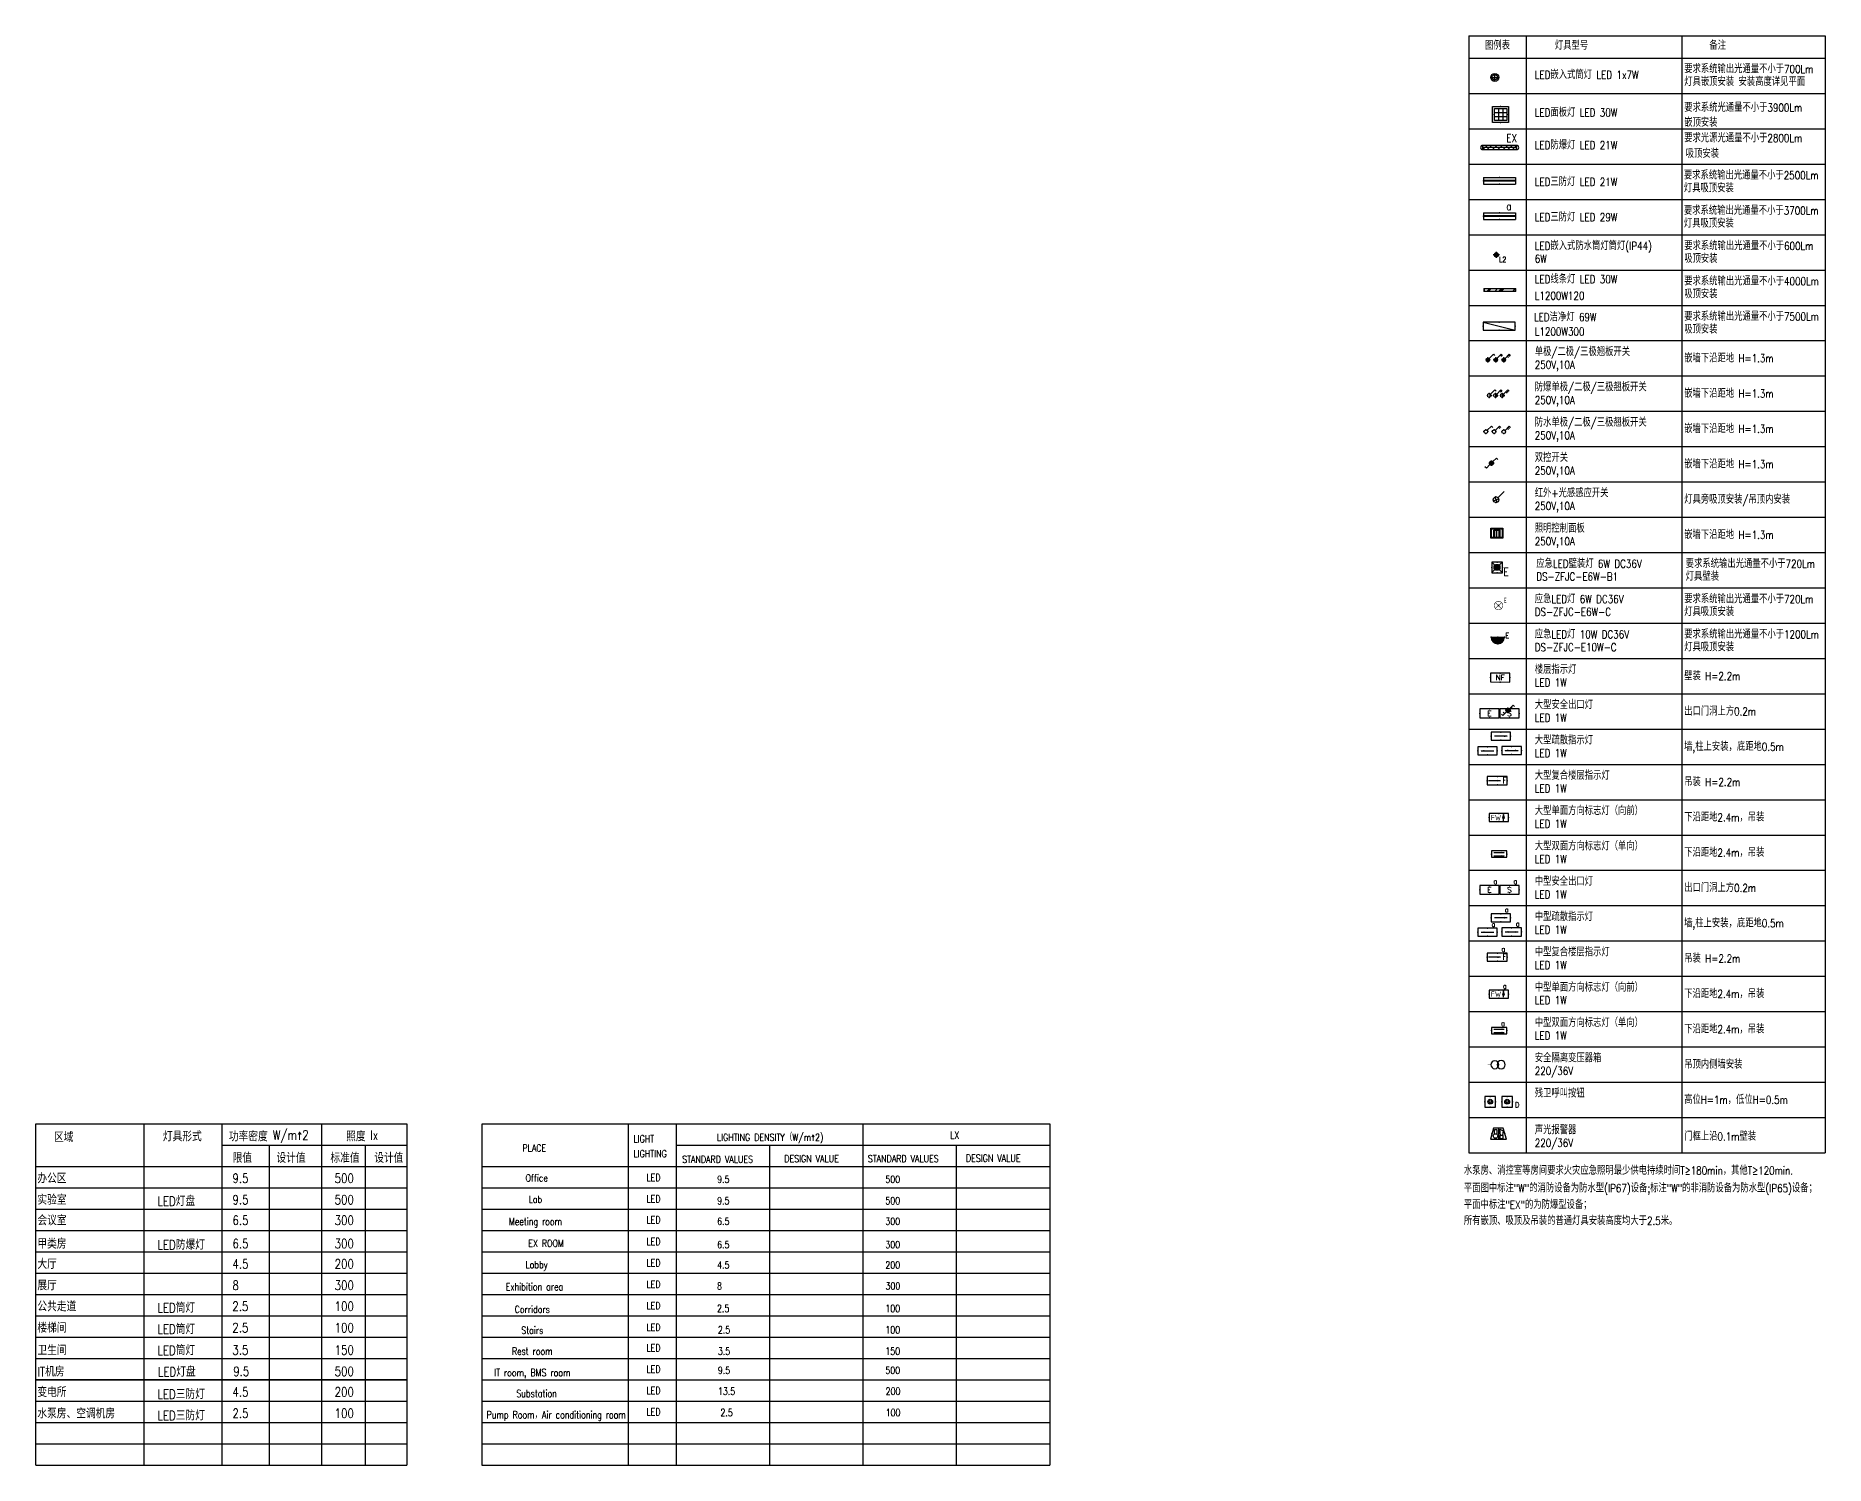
# Model space of a CAD drawing. Extents: x -621157 to 1764546, y -106808 to 741893.
# Drawn here: x -621157 to -554070, y 123999 to 177587 of the extents above; entities that cross this region are included whole.
import ezdxf
from ezdxf.enums import TextEntityAlignment as Align

# ---------------------------------------------------------------- set-up
doc = ezdxf.new("R2010")
doc.units = 0
doc.header["$LTSCALE"] = 1000
doc.header["$MEASUREMENT"] = 0
doc.linetypes.add('ACAD_ISO03W100', pattern=[30, 12, -18])
doc.linetypes.add('CONTINOUS', pattern=[0])
for name, color, linetype in [('$TD_AUDIT_GENERATED_(12AB0F)', 3, 'Continuous'), ('-TEXT', 50, 'Continuous'), ('E-EQUIP-LGT', 3, 'Continuous'), ('E-SIG_TEXT', 2, 'Continuous'), ('EL_LUMI', 3, 'Continuous'), ('ELEMENT', 3, 'Continuous'), ('EQUIP-消防', 3, 'Continuous'), ('EQUIP-照明', 3, 'Continuous'), ('I-LIGHT', 3, 'Continuous'), ('I-Light-Name', 254, 'Continuous'), ('SIG_TEXT', 2, 'Continuous'), ('TEL_TEXT', 7, 'Continuous'), ('WIRE-照明', 4, 'Continuous'), ('云线4.22', 1, 'Continuous'), ('设备-照明', 3, 'Continuous')]:
    doc.layers.add(name, color=color, linetype=linetype)
doc.layers.add('弱电设备层', color=1, linetype='Continuous', lineweight=9)
doc.layers.add('灯具图例与顶面填充$0$I-C-light', color=3, linetype='Continuous', lineweight=13)
doc.styles.add('_ROMANS', font='ROMANS.shx', dxfattribs={"width": 0.8, "bigfont": 'hzdxc.shx'})
doc.styles.add('_TEL_ATTDEF', font='GBENOR', dxfattribs={"width": 0.8, "height": 3, "bigfont": 'GBCBIG'})
doc.styles.add('_TEL_DIM', font='SIMPLEX', dxfattribs={"width": 0.8, "height": 3.5, "bigfont": 'HZTXT'})
doc.styles.add('DIM-FONT', font='romans.shx', dxfattribs={"width": 0.8, "bigfont": 'hzdxc.shx'})
doc.styles.add('DIM_FONT', font='ROMANS', dxfattribs={"width": 0.8, "bigfont": 'HZDXC'})
doc.styles.get("Standard").update_dxf_attribs({"font": 'romans.shx', "bigfont": 'HZDXC.SHX'})
doc.styles.add('STYLE1', font='simhei.ttf')
doc.styles.add('XZC', font='SIMPLEX.SHX', dxfattribs={"width": 0.7, "bigfont": 'hztxt.shx'})
doc.linetypes.add('LED_LINE', pattern='A,12.7,-5.08,["LED",XZC,S=2.54,R=0,X=-2.54,Y=-1.27],-6.35', length=24.13)

# ---------------------------------------------------------------- blocks, each defined once
blk = doc.blocks.new('$equip$00001167')
at = {"color": 0}
for p, q in [((-0.43, 0.43), (0.43, -0.43)), ((-0.43, -0.43), (0.43, 0.43))]:
    blk.add_line(p, q, dxfattribs=at)
blk.add_lwpolyline([(-0.5, 0.5), (-0.5, -0.5), (0.5, -0.5), (0.5, 0.5)], close=True, dxfattribs=at)
blk.add_circle((0, 0), 0.275, dxfattribs=at)
for p in [(-0.5, 0), (0, 0.5), (0.5, 0), (0, -0.5)]:
    blk.add_point(p, dxfattribs=at)
for points in [[(-0.24, 0.14), (0.24, 0.14), (-0.27, 0), (0.27, 0)], [(-0.24, -0.14), (0.24, -0.14), (-0.27, 0), (0.27, 0)], [(-0.14, 0.24), (0.14, 0.24), (-0.24, 0.14), (0.24, 0.14)], [(0, 0.27), (0, 0.27), (-0.14, 0.24), (0.14, 0.24)], [(-0.14, -0.24), (0.14, -0.24), (-0.24, -0.14), (0.24, -0.14)], [(0, -0.27), (0, -0.27), (-0.14, -0.24), (0.14, -0.24)]]:
    blk.add_solid(points, dxfattribs=at)
at = {"color": 0, "flags": 9}
blk.add_attdef('A', (0, 0), '', height=0.00002, dxfattribs=at)
blk = doc.blocks.new('$equip_U$00000008(5LFD8Q2-PC)')
at = {"color": 3, "linetype": 'Continuous', "const_width": 0.0533}
blk.add_lwpolyline([(-0.48, 0, 1), (0.48, 0, 1)], format="xyb", close=True, dxfattribs=at)
for points in [[(-0.35, 0.33), (0.33, -0.33)], [(-0.35, -0.33), (-0.35, -0.33), (0.33, 0.33)]]:
    blk.add_lwpolyline(points, dxfattribs=at)
blk.add_point((-0.01, 0))
at = {"style": 'STYLE1', "width": 0.7}
blk.add_text('E', height=0.601, dxfattribs=at).set_placement((0.76, 0.28), align=Align.CENTER)
at = {"style": '_TEL_DIM', "flags": 1}
blk.add_attdef('A', text='', height=0.00002, dxfattribs=at).set_placement((0, 0), align=Align.MIDDLE_CENTER)
blk = doc.blocks.new('$equip$00001776')
for p, q in [((0.72, 0.66), (-0.72, 0.66)), ((-0.72, 0.66), (-0.72, 0)), ((-0.72, 0), (0.72, 0)), ((0.72, 0), (0.72, 0.66))]:
    blk.add_line(p, q)
for p in [(-0.72, 0.33), (0, 0.66), (0, 0), (0.72, 0.33)]:
    blk.add_point(p)
at = {"color": 7, "style": '_TEL_DIM'}
blk.add_attdef('$TEXT$', text='', height=0.4, dxfattribs=at).set_placement((0, 0.33), align=Align.MIDDLE_CENTER)
at = {"color": 7, "style": '_TEL_DIM', "flags": 1}
blk.add_attdef('A', text='', height=0.00002, dxfattribs=at).set_placement((0, 0), align=Align.MIDDLE_CENTER)
blk = doc.blocks.new('$equip$00001216')
for p, q in [((-0.19, 0.13), (0.19, 0.28)), ((-0.08, 0.4), (0.08, 0.01)), ((0.15, 0.36), (0.62, 0.83))]:
    blk.add_line(p, q)
blk.add_circle((0, 0.21), 0.208)
for p in [(-0.21, 0.21), (0, 0.42), (0, 0), (0.21, 0.21)]:
    blk.add_point(p)
at = {"flags": 9}
blk.add_attdef('A', (0, 0), '', height=0.00002, dxfattribs=at)
blk = doc.blocks.new('$equip_U$00000105(DESKTOP-DVLKBO7)')
blk.add_hatch(color=256).paths.add_polyline_path([(0.28, -0.05), (0.42, -0.05), (0.35, 0.24)])
for p, q in [((0.72, 0.3), (-0.72, 0.3)), ((-0.72, 0.3), (-0.72, -0.3)), ((-0.72, 0.3), (-0.72, -0.3)), ((0.72, 0.3), (-0.72, 0.3)), ((-0.72, 0.3), (-0.72, -0.3)), ((0.35, 0.24), (0.28, -0.05)), ((0.42, -0.05), (0.35, 0.24)), ((0.72, -0.3), (0.72, 0.3)), ((0.72, -0.3), (0.72, 0.3)), ((-0.72, -0.3), (0.72, -0.3)), ((-0.72, -0.3), (0.72, -0.3)), ((0.28, -0.05), (0.42, -0.05))]:
    blk.add_line(p, q)
at = {"color": 7}
blk.add_line((0.35, -0.24), (0.35, 0.19), dxfattribs=at)
at = {"const_width": 0.0308}
blk.add_lwpolyline([(-0.72, 0.3), (-0.72, -0.3), (0.72, -0.3), (0.72, 0.3), (-0.72, 0.3), (-0.72, -0.3)], dxfattribs=at)
for p in [(-0.72, 0), (0, 0.3), (0.72, 0), (0, -0.3)]:
    blk.add_point(p)
at = {"color": 7, "style": '_TEL_DIM'}
blk.add_attdef('$TEXT$', text='', height=0.4, dxfattribs=at).set_placement((-0.22, 0), align=Align.MIDDLE_CENTER)
at = {"color": 7, "style": '_TEL_DIM', "flags": 1}
for tag in ['A', 'REMARK']:
    blk.add_attdef(tag, text='', height=0.00002, dxfattribs=at).set_placement((0, 0), align=Align.MIDDLE_CENTER)
blk = doc.blocks.new('$equip_U$00000289(CRQ78X2)')
for p, q in [((-0.72, 0.6), (-0.72, 0)), ((0.72, 0.6), (-0.72, 0.6)), ((-0.72, 0), (0.72, 0)), ((-0.48, 0.45), (0.48, 0.45)), ((-0.48, 0.14), (0.48, 0.14)), ((0.72, 0), (0.72, 0.6))]:
    blk.add_line(p, q)
for p in [(-0.72, 0.3), (0.72, 0.3)]:
    blk.add_point(p)
for points in [[(0.24, 0.38), (0.53, 0.45), (0.24, 0.52)], [(0.24, 0.07), (0.53, 0.14), (0.24, 0.21)]]:
    blk.add_solid(points)
at = {"color": 7, "style": '_TEL_DIM', "flags": 1}
for tag in ['A', 'REMARK']:
    blk.add_attdef(tag, text='', height=0.00002, dxfattribs=at).set_placement((0, 0), align=Align.MIDDLE_CENTER)
blk = doc.blocks.new('$equip$00001685')
for p, q in [((0.72, 0.6), (-0.72, 0.6)), ((-0.72, 0.6), (-0.72, 0)), ((-0.72, 0), (0.72, 0)), ((0.72, 0), (0.72, 0.6))]:
    blk.add_line(p, q)
at = {"color": 7}
blk.add_line((-0.48, 0.3), (0.48, 0.3), dxfattribs=at)
for p in [(-0.72, 0.3), (0, 0.6), (0, 0), (0.72, 0.3)]:
    blk.add_point(p)
for points in [[(-0.24, 0.23), (-0.53, 0.3), (-0.24, 0.37)], [(0.24, 0.23), (0.53, 0.3), (0.24, 0.37)]]:
    blk.add_solid(points)
at = {"layer": 'TEL_TEXT', "style": '_TEL_DIM', "flags": 1}
blk.add_attdef('A', text='', height=0.00002, dxfattribs=at).set_placement((0, 0), align=Align.MIDDLE_CENTER)
blk = doc.blocks.new('$equip$00001686')
for p, q in [((0.72, 0), (-0.72, 0)), ((-0.72, 0), (-0.72, -0.6)), ((0.72, -0.6), (0.72, 0)), ((-0.72, -0.6), (0.72, -0.6)), ((-0.48, -0.3), (0.48, -0.3))]:
    blk.add_line(p, q)
for p in [(0, 0), (-0.72, -0.3), (0, -0.6), (0.72, -0.3)]:
    blk.add_point(p)
blk.add_solid([(-0.24, -0.37), (-0.53, -0.3), (-0.24, -0.23)])
at = {"flags": 9}
blk.add_attdef('A', (0, 0), '', height=0.00002, dxfattribs=at)
blk = doc.blocks.new('HC002557118160')
at = {"layer": 'EQUIP-照明', "color": 0}
for p, q in [((0.7, 1.8), (3.1, 4.2)), ((3.1, 4.2), (3.8, 3.5))]:
    blk.add_line(p, q, dxfattribs=at)
blk.add_circle((0, 1), 1.04, dxfattribs=at)
for p in [(-1, 1), (0, 2.1), (0, 0), (1, 1)]:
    blk.add_point(p, dxfattribs=at)
for points in [[(-0.9, 1.6), (0.9, 1.6), (-1, 1), (1, 1)], [(-0.9, 0.5), (0.9, 0.5), (-1, 1), (1, 1)], [(-0.5, 1.9), (0.5, 1.9), (-0.9, 1.6), (0.9, 1.6)], [(-0.5, 0.1), (0.5, 0.1), (-0.9, 0.5), (0.9, 0.5)], [(0, 2.1), (0, 2.1), (-0.5, 1.9), (0.5, 1.9)], [(0, 0), (0, 0), (-0.5, 0.1), (0.5, 0.1)]]:
    blk.add_solid(points, dxfattribs=at)
at = {"layer": 'TEL_TEXT', "color": 0, "style": '_TEL_DIM', "flags": 1}
blk.add_attdef('A', text='', height=0.0001, dxfattribs=at).set_placement((0, 0), align=Align.MIDDLE_CENTER)
at = {"layer": '云线4.22', "color": 0, "style": '_TEL_DIM', "width": 0.7}
blk.add_attdef('PSFHATT', (3.9, 0), '', height=0.025, dxfattribs=at)
blk = doc.blocks.new('HC002555118023')
at = {"layer": 'EQUIP-照明', "color": 0}
for p, q in [((0.7, 1.8), (3.1, 4.2)), ((2.6, 3.6), (3.3, 2.9)), ((3.1, 4.2), (3.8, 3.5))]:
    blk.add_line(p, q, dxfattribs=at)
blk.add_circle((0, 1), 1.04, dxfattribs=at)
for p in [(-1, 1), (0, 2.1), (1, 1), (0, 0)]:
    blk.add_point(p, dxfattribs=at)
for points in [[(-0.9, 1.6), (0.9, 1.6), (-1, 1), (1, 1)], [(-0.9, 0.5), (0.9, 0.5), (-1, 1), (1, 1)], [(-0.5, 1.9), (0.5, 1.9), (-0.9, 1.6), (0.9, 1.6)], [(-0.5, 0.1), (0.5, 0.1), (-0.9, 0.5), (0.9, 0.5)], [(0, 2.1), (0, 2.1), (-0.5, 1.9), (0.5, 1.9)], [(0, 0), (0, 0), (-0.5, 0.1), (0.5, 0.1)]]:
    blk.add_solid(points, dxfattribs=at)
at = {"layer": 'TEL_TEXT', "color": 0, "style": '_TEL_DIM', "flags": 1}
blk.add_attdef('A', text='', height=0.0001, dxfattribs=at).set_placement((0, 0), align=Align.MIDDLE_CENTER)
at = {"layer": '云线4.22', "color": 0, "style": '_TEL_DIM', "width": 0.7}
blk.add_attdef('PSFHATT', (3.9, 0), '', height=0.025, dxfattribs=at)
blk = doc.blocks.new('HC002553117700')
at = {"layer": '设备-照明', "color": 0}
for p, q in [((0.7, 1.8), (3.1, 4.2)), ((2, 3), (2.7, 2.3)), ((2.6, 3.6), (3.3, 2.9)), ((3.1, 4.2), (3.8, 3.5))]:
    blk.add_line(p, q, dxfattribs=at)
blk.add_circle((0, 1), 1.04, dxfattribs=at)
for p in [(-1, 1), (0, 2.1), (0, 0), (1, 1)]:
    blk.add_point(p, dxfattribs=at)
for points in [[(-0.9, 1.6), (0.9, 1.6), (-1, 1), (1, 1)], [(-0.9, 0.5), (0.9, 0.5), (-1, 1), (1, 1)], [(-0.5, 1.9), (0.5, 1.9), (-0.9, 1.6), (0.9, 1.6)], [(-0.5, 0.1), (0.5, 0.1), (-0.9, 0.5), (0.9, 0.5)], [(0, 2.1), (0, 2.1), (-0.5, 1.9), (0.5, 1.9)], [(0, 0), (0, 0), (-0.5, 0.1), (0.5, 0.1)]]:
    blk.add_solid(points, dxfattribs=at)
at = {"layer": 'TEL_TEXT', "color": 0, "style": '_TEL_DIM', "flags": 1}
blk.add_attdef('A', text='', height=0.0001, dxfattribs=at).set_placement((0, 0), align=Align.MIDDLE_CENTER)
at = {"layer": '云线4.22', "color": 0, "style": '_TEL_DIM', "width": 0.7}
blk.add_attdef('PSFHATT', (3.9, 0), '', height=0.025, dxfattribs=at)
blk = doc.blocks.new('$equip$00001208')
for p, q in [((-0.15, 0.06), (-0.51, -0.3)), ((0.15, 0.36), (0.51, 0.72)), ((0.51, 0.72), (0.65, 0.58)), ((-0.51, -0.3), (-0.65, -0.16))]:
    blk.add_line(p, q)
blk.add_circle((0, 0.21), 0.208)
for points in [[(-0.18, 0.31), (0.18, 0.31), (-0.21, 0.21), (0.21, 0.21)], [(-0.18, 0.1), (0.18, 0.1), (-0.21, 0.21), (0.21, 0.21)], [(-0.1, 0.39), (0.1, 0.39), (-0.18, 0.31), (0.18, 0.31)], [(-0.1, 0.03), (0.1, 0.03), (-0.18, 0.1), (0.18, 0.1)], [(0, 0.42), (0, 0.42), (-0.1, 0.39), (0.1, 0.39)], [(0, 0), (0, 0), (-0.1, 0.03), (0.1, 0.03)]]:
    blk.add_solid(points)
at = {"layer": 'EQUIP-照明'}
for p in [(-0.21, 0.21), (0, 0.42), (0, 0), (0.21, 0.21)]:
    blk.add_point(p, dxfattribs=at)
at = {"layer": 'EQUIP-照明', "flags": 9}
blk.add_attdef('A', (0, 0), '', height=0.00002, dxfattribs=at)
blk = doc.blocks.new('$Equip$00002831')
at = {"color": 3, "linetype": 'Continuous'}
for p, q in [((0.7, 0.29), (-0.7, 0.29)), ((-0.7, 0.29), (-0.7, -0.29)), ((0.7, -0.29), (0.7, 0.29)), ((-0.7, -0.29), (0.7, -0.29)), ((0.23, 0), (-0.61, 0))]:
    blk.add_line(p, q, dxfattribs=at)
for p in [(0.03, 0.29), (-0.7, 0), (0.03, -0.29), (0.7, 0)]:
    blk.add_point(p, dxfattribs=at)
blk.add_solid([(0, -0.07), (0.28, 0), (0, 0.07)], dxfattribs=at)
at = {"color": 3, "linetype": 'Continuous', "width": 0.8}
blk.add_text('F', height=0.438, dxfattribs=at).set_placement((0.38, -0.19))
at = {"color": 3, "linetype": 'Continuous', "style": '_TEL_DIM', "flags": 1}
blk.add_attdef('A', text='', height=0.00002, dxfattribs=at).set_placement((0.03, 0.29), align=Align.MIDDLE_CENTER)
blk = doc.blocks.new('$equip$00001168')
blk.add_line((-0.5, 0), (0.5, 0))
blk.add_arc((0, 0), 0.5, 180, 0)
for p in [(-0.5, 0), (0, 0), (0.5, 0), (0, -0.5)]:
    blk.add_point(p)
for points in [[(0.43, -0.25), (-0.43, -0.25), (0.5, 0), (-0.5, 0)], [(0.25, -0.43), (-0.25, -0.43), (0.43, -0.25), (-0.43, -0.25)], [(0, -0.5), (0, -0.5), (0.25, -0.43), (-0.25, -0.43)]]:
    blk.add_solid(points)
at = {"flags": 9}
blk.add_attdef('A', (0, 0), '', height=0.00002, dxfattribs=at)
blk = doc.blocks.new('$equip$00001215')
for p, q in [((0, 0.42), (0, 0)), ((0.15, 0.36), (0.62, 0.83)), ((0.4, 0.61), (0.54, 0.47)), ((0.51, 0.72), (0.65, 0.58)), ((0.62, 0.83), (0.77, 0.69))]:
    blk.add_line(p, q)
blk.add_circle((0, 0.21), 0.208)
for p in [(-0.21, 0.21), (0, 0.42), (0, 0), (0.21, 0.21)]:
    blk.add_point(p)
for points in [[(0.1, 0.39), (0.1, 0.03), (0, 0.42), (0, 0)], [(0.18, 0.31), (0.18, 0.1), (0.1, 0.39), (0.1, 0.03)], [(0.21, 0.21), (0.21, 0.21), (0.18, 0.31), (0.18, 0.1)]]:
    blk.add_solid(points)
at = {"flags": 9}
blk.add_attdef('A', (0, 0), '', height=0.00002, dxfattribs=at)
blk = doc.blocks.new('$equip$00001214')
for p, q in [((0, 0.42), (0, 0)), ((0.15, 0.36), (0.62, 0.83)), ((0.51, 0.72), (0.65, 0.58)), ((0.62, 0.83), (0.77, 0.69))]:
    blk.add_line(p, q)
blk.add_circle((0, 0.21), 0.208)
for p in [(-0.21, 0.21), (0, 0.42), (0.21, 0.21), (0, 0)]:
    blk.add_point(p)
for points in [[(0.1, 0.39), (0.1, 0.03), (0, 0.42), (0, 0)], [(0.18, 0.31), (0.18, 0.1), (0.1, 0.39), (0.1, 0.03)], [(0.21, 0.21), (0.21, 0.21), (0.18, 0.31), (0.18, 0.1)]]:
    blk.add_solid(points)
at = {"flags": 9}
blk.add_attdef('A', (0, 0), '', height=0.00002, dxfattribs=at)
blk = doc.blocks.new('$equip$00001213')
for p, q in [((0.15, 0.36), (0.62, 0.83)), ((0.62, 0.83), (0.77, 0.69))]:
    blk.add_line(p, q)
blk.add_circle((0, 0.21), 0.208)
for p in [(-0.21, 0.21), (0, 0.42), (0, 0), (0.21, 0.21)]:
    blk.add_point(p)
for points in [[(0.1, 0.39), (0.1, 0.03), (0, 0.42), (0, 0)], [(0.18, 0.31), (0.18, 0.1), (0.1, 0.39), (0.1, 0.03)], [(0.21, 0.21), (0.21, 0.21), (0.18, 0.31), (0.18, 0.1)]]:
    blk.add_solid(points)
at = {"flags": 9}
blk.add_attdef('A', (0, 0), '', height=0.00002, dxfattribs=at)
blk = doc.blocks.new('$equip$00001222')
for p, q in [((0.15, 0.36), (0.62, 0.83)), ((0.62, 0.83), (0.77, 0.69))]:
    blk.add_line(p, q)
blk.add_circle((0, 0.21), 0.208)
at = {"layer": 'EQUIP-照明'}
for p in [(-0.21, 0.21), (0, 0.42), (0, 0), (0.21, 0.21)]:
    blk.add_point(p, dxfattribs=at)
at = {"layer": 'EQUIP-照明', "flags": 9}
blk.add_attdef('A', (0, 0), '', height=0.00002, dxfattribs=at)
blk = doc.blocks.new('$equip$00001223')
for p, q in [((0.15, 0.36), (0.62, 0.83)), ((0.51, 0.72), (0.65, 0.58)), ((0.62, 0.83), (0.77, 0.69))]:
    blk.add_line(p, q)
blk.add_circle((0, 0.21), 0.208)
at = {"layer": 'EQUIP-照明'}
for p in [(-0.21, 0.21), (0, 0.42), (0, 0), (0.21, 0.21)]:
    blk.add_point(p, dxfattribs=at)
at = {"layer": 'EQUIP-照明', "flags": 9}
blk.add_attdef('A', (0, 0), '', height=0.00002, dxfattribs=at)
blk = doc.blocks.new('$equip$00001224')
for p, q in [((0.15, 0.36), (0.62, 0.83)), ((0.4, 0.61), (0.54, 0.47)), ((0.51, 0.72), (0.65, 0.58)), ((0.62, 0.83), (0.77, 0.69))]:
    blk.add_line(p, q)
blk.add_circle((0, 0.21), 0.208)
at = {"layer": 'EQUIP-照明'}
for p in [(-0.21, 0.21), (0, 0.42), (0, 0), (0.21, 0.21)]:
    blk.add_point(p, dxfattribs=at)
at = {"layer": 'EQUIP-照明', "flags": 9}
blk.add_attdef('A', (0, 0), '', height=0.00002, dxfattribs=at)
blk = doc.blocks.new('$equip_U$00000103(3T96GD2-PC)')
for p, q in [((-1.2, 0.25), (1.2, 0.25)), ((-1.2, 0.25), (-1.2, -0.25)), ((1.2, 0.25), (1.2, -0.25)), ((-1.2, -0.25), (1.2, -0.25))]:
    blk.add_line(p, q)
at = {"const_width": 0.14}
blk.add_lwpolyline([(-1.2, 0), (1.2, 0)], dxfattribs=at)
for p in [(-1.2, 0), (0, 0.25), (1.2, 0), (0, -0.25)]:
    blk.add_point(p)
at = {"color": 7, "style": '_TEL_DIM', "flags": 1}
for tag in ['A', 'REMARK']:
    blk.add_attdef(tag, text='', height=0.00002, dxfattribs=at).set_placement((0, 0), align=Align.MIDDLE_CENTER)
blk = doc.blocks.new('$equip_U$00000113(3T96GD2-PC)')
blk.add_blockref('$equip_U$00000103(3T96GD2-PC)', (0, 0))
at = {"color": 7, "style": '_TEL_DIM', "flags": 1}
for tag in ['A', 'REMARK']:
    blk.add_attdef(tag, text='', height=0.00002, dxfattribs=at).set_placement((0, 0), align=Align.MIDDLE_CENTER)
blk = doc.blocks.new('$equip_U$00000128(7WHLKQ2-PC)')
blk.add_blockref('$equip_U$00000113(3T96GD2-PC)', (0, 0))
at = {"color": 7, "style": '_TEL_DIM', "flags": 1}
blk.add_attdef('A', text='', height=0.00002, dxfattribs=at).set_placement((0, 0), align=Align.MIDDLE_CENTER)
blk = doc.blocks.new('$equip$00001153')
for p, q in [((-0.5, 0.5), (0.5, 0.5)), ((-0.5, -0.5), (-0.5, 0.5)), ((-0.38, 0.38), (0.38, 0.38)), ((-0.38, -0.38), (-0.38, 0.38)), ((-0.38, 0.13), (0.38, 0.13)), ((-0.13, 0.38), (-0.13, -0.38)), ((0.13, 0.38), (0.13, -0.38)), ((0.38, 0.38), (0.38, -0.38)), ((0.5, 0.5), (0.5, -0.5)), ((0.5, -0.5), (-0.5, -0.5)), ((-0.38, -0.13), (0.38, -0.13)), ((0.38, -0.38), (-0.38, -0.38))]:
    blk.add_line(p, q)
for p in [(-0.5, 0), (0, 0.5), (0.5, 0), (0, -0.5)]:
    blk.add_point(p)
at = {"layer": 'TEL_TEXT', "style": '_TEL_DIM', "flags": 1}
blk.add_attdef('A', text='', height=0.00002, dxfattribs=at).set_placement((0, 0), align=Align.MIDDLE_CENTER)
blk = doc.blocks.new('筒灯')
at = {"color": 8}
for p, q in [((150, 0), (-150, 0)), ((0, 150), (0, -150))]:
    blk.add_line(p, q, dxfattribs=at)
blk.add_circle((0, 0), 150)
blk.add_circle((0, 0), 102, dxfattribs=at)
blk = doc.blocks.new('冷库专用灯')
h = blk.add_hatch(color=251)
h.paths.add_polyline_path([(-635, 80, 1), (-635, -80)])
h.paths.add_polyline_path([(635, 80), (635, -80, 1)])
for p, q in [((635, 80), (-635, 80)), ((-635, -80), (-635, 80)), ((635, 0), (-635, 0)), ((635, -80), (635, 80)), ((-635, -80), (635, -80))]:
    blk.add_line(p, q)
at = {"color": 7}
for p, q in [((-635, -80), (-470, 80)), ((-465, -80), (-305, 80)), ((-265, -80), (-105, 80)), ((-65, -80), (95, 80)), ((135, -80), (295, 80)), ((305, -80), (465, 80)), ((480, -80), (635, 80))]:
    blk.add_line(p, q, dxfattribs=at)
for centre, start, end in [((-635, 0), 90, 270), ((635, 0), 270, 90)]:
    blk.add_arc(centre, 80, start, end)
at = {"layer": 'EL_LUMI', "color": 251}
for centre, start, end in [((-635, 0), 358.28981, 0), ((635, 0), 180, 181.98694)]:
    blk.add_arc(centre, 80, start, end, dxfattribs=at)
blk = doc.blocks.new('SLSK')
at = {"layer": 'EQUIP-照明'}
for points in [[(1901054, 319540), (1901001, 319593)], [(1901354, 319734), (1901301, 319787)]]:
    blk.add_lwpolyline(points, dxfattribs=at)
at = {"layer": 'EQUIP-照明', "xscale": 374.9999999781721, "yscale": 374.9999999128631, "zscale": 375, "rotation": 359.9999999999896}
blk.add_blockref('$equip$00001208', (1901178, 319585), dxfattribs=at)
blk = doc.blocks.new('$element$00000151')
at = {"const_width": 0.0233}
blk.add_lwpolyline([(0, 0), (0, -0.19)], dxfattribs=at)
for points in [[(0, -0.19, 1), (0, -0.65, 1), (0, -0.19, -1)], [(0, -0.55, 1), (0, -1.02, 1), (0, -0.55, -1)]]:
    blk.add_lwpolyline(points, format="xyb", close=True, dxfattribs=at)
at = {"flags": 9}
blk.add_attdef('S', (0, 0), '', height=0.00000667, dxfattribs=at)
blk = doc.blocks.new('$equip$00001722')
for p, q in [((-0.5, 0), (-0.5, -1)), ((0.5, 0), (-0.5, 0)), ((0.5, -1), (0.5, 0)), ((-0.5, -1), (0.5, -1))]:
    blk.add_line(p, q)
for radius in [0.225, 0.126]:
    blk.add_circle((0, -0.5), radius)
for p in [(0, 0), (-0.5, -0.5), (0, -1), (0.5, -0.5)]:
    blk.add_point(p)
at = {"flags": 9}
blk.add_attdef('A', (0, 0), '', height=0.00002, dxfattribs=at)
blk.add_attdef('B', text='', height=0.4, dxfattribs=at).set_placement((0.88, -0.7), align=Align.MIDDLE_CENTER)
blk = doc.blocks.new('$equip$00001719')
for p, q in [((-0.3, 0.7), (-0.5, 0)), ((-0.5, 0), (0.5, 0)), ((0.3, 0.7), (-0.3, 0.7)), ((-0.25, 0.32), (-0.25, 0.61)), ((-0.25, 0.61), (-0.1, 0.61)), ((-0.1, 0.61), (-0.1, 0.32)), ((0, 0.7), (0, 0)), ((0.14, 0.23), (0.09, 0.63)), ((0.09, 0.63), (0.31, 0.53)), ((0.31, 0.23), (0.09, 0.23)), ((0.09, 0.23), (0.09, 0.06)), ((0.09, 0.06), (0.31, 0.06)), ((0.31, 0.53), (0.26, 0.23)), ((0.5, 0), (0.3, 0.7)), ((0.31, 0.06), (0.31, 0.23))]:
    blk.add_line(p, q)
blk.add_circle((-0.18, 0.21), 0.139)
for p in [(-0.4, 0.35), (0, 0.7), (0, 0), (0.4, 0.35)]:
    blk.add_point(p)
at = {"flags": 1}
for tag, height, p in [('A', 0.00002, (0, 0)), ('B', 0.4, (0.75, 0.31))]:
    blk.add_attdef(tag, text='', height=height, dxfattribs=at).set_placement(p, align=Align.MIDDLE_CENTER)
blk = doc.blocks.new('FSLED')
at = {"color": 251, "linetype": 'ACAD_ISO03W100', "ltscale": 0.2}
for p, q in [((85, 0), (-85, 0)), ((0, -84), (0, 84))]:
    blk.add_line(p, q, dxfattribs=at)
for points in [[(42, 42), (-42, -42)], [(-42, 42), (42, -42)]]:
    blk.add_lwpolyline(points)
blk.add_ellipse((0, 0), major_axis=(-42.4, 42.4), ratio=1)
at = {"color": 251, "ltscale": 2}
blk.add_ellipse((0, 0), major_axis=(4.1, 47.8), ratio=1, start_param=2.440964, end_param=8.724149, dxfattribs=at)
at = {"layer": 'I-Light-Name', "style": 'DIM_FONT', "width": 0.8}
blk.add_text('L2', height=150, dxfattribs=at).set_placement((71, -130), align=Align.MIDDLE_LEFT)
blk = doc.blocks.new('灯具图例与顶面填充$0$顶面图例$0$16-吊线灯-011')
at = {"color": 8}
blk.add_wipeout([(0, 35), (0, -25), (600, -25), (600, 35)], dxfattribs=at)
at = {"linetype": 'ByBlock'}
h = blk.add_hatch(dxfattribs=at)
h.set_pattern_fill('AR-RROOF', color=250, scale=5, angle=45)
h.set_pattern_definition([(45, (-809054.52, -461832.93), (107.763073, 287.368196), [1905, -254, 635, -127]), (45, (-808979.98, -461668.59), (-209.239968, 29.634845), [381, -41.91, 762, -95.25]), (45, (-809085.95, -461711.69), (406.805602, 527.141034), [1016, -177.8, 508, -127])])
h.paths.add_polyline_path([(10, 25), (590, 25), (590, -15), (10, -15)])
at = {"color": 0, "linetype": 'ByBlock'}
for points in [[(0, 35), (600, 35), (600, -25), (0, -25)], [(10, 25), (590, 25), (590, -15), (10, -15)]]:
    blk.add_lwpolyline(points, close=True, dxfattribs=at)
blk = doc.blocks.new('$equip_U$00000130(3T96GD2-PC)')
at = {"color": 0}
blk.add_line((-1.2, 0.3), (1.2, -0.3), dxfattribs=at)
blk.add_lwpolyline([(-1.2, -0.3), (1.2, -0.3), (1.2, 0.3), (-1.2, 0.3)], close=True, dxfattribs=at)
for p in [(-1.2, 0), (0, 0.3), (1.2, 0), (0, -0.3)]:
    blk.add_point(p, dxfattribs=at)
at = {"color": 0, "style": '_TEL_DIM', "flags": 1}
for tag in ['A', 'REMARK']:
    blk.add_attdef(tag, text='', height=0.00002, dxfattribs=at).set_placement((0, 0), align=Align.MIDDLE_CENTER)
blk = doc.blocks.new('G$C3816A8C5')
at = {"layer": '弱电设备层', "lineweight": -3}
for p, q in [((-114, 25), (-114, 298)), ((-114, 298), (129, 298)), ((-72, 25), (-72, 298)), ((1, 25), (1, 298)), ((87, 25), (87, 298)), ((129, 25), (129, 298))]:
    blk.add_line(p, q, dxfattribs=at)
for points in [[(-228, 0), (-228, 368), (228, 368), (228, 0)], [(-200, 25), (-200, 341), (202, 341), (202, 25)]]:
    blk.add_lwpolyline(points, close=True, dxfattribs=at)

msp = doc.modelspace()

# ---------------------------------------------------------------- linework, layer by layer
at = {"layer": '-TEXT'}
for points in [[(-567430, 177587), (-554070, 177587)], [(-567430, 177587), (-567430, 135711)], [(-565282, 177587), (-565282, 160863)], [(-559450, 177587), (-559450, 160863)], [(-554070, 177587), (-554070, 160863)], [(-554070, 177587), (-554070, 160863)], [(-554070, 177587), (-554070, 135711)], [(-567430, 176748), (-554070, 176748)], [(-567430, 175425), (-554070, 175425)], [(-567430, 174101), (-554070, 174101)], [(-567430, 172777), (-554070, 172777)], [(-567430, 171453), (-554070, 171453)], [(-567430, 170129), (-554070, 170129)], [(-567430, 170129), (-554070, 170129)], [(-567430, 168806), (-554070, 168806)], [(-567430, 167482), (-554070, 167482)], [(-567430, 166158), (-554070, 166158)], [(-567430, 166158), (-554070, 166158)], [(-567430, 164834), (-554070, 164834)], [(-567430, 163511), (-554070, 163511)], [(-567430, 162187), (-554070, 162187)], [(-565282, 161702), (-565282, 135711)], [(-559450, 161702), (-559450, 135711)], [(-567430, 160863), (-554070, 160863)], [(-567430, 160863), (-554070, 160863)], [(-567430, 159539), (-554070, 159539)], [(-567430, 158215), (-554070, 158215)], [(-567430, 156892), (-554070, 156892)], [(-567430, 156892), (-554070, 156892)], [(-567430, 155568), (-554070, 155568)], [(-567430, 154244), (-554070, 154244)], [(-567430, 152920), (-554070, 152920)], [(-567430, 151596), (-554070, 151596)], [(-567430, 150273), (-554070, 150273)], [(-567430, 148949), (-554070, 148949)], [(-567430, 148949), (-554070, 148949)], [(-567430, 147625), (-554070, 147625)], [(-567430, 146301), (-554070, 146301)], [(-567430, 144977), (-554070, 144977)], [(-567430, 143654), (-554070, 143654)], [(-567430, 142330), (-554070, 142330)], [(-567430, 141006), (-554070, 141006)], [(-567430, 139682), (-554070, 139682)], [(-567430, 138359), (-554070, 138359)], [(-567430, 137035), (-554070, 137035)], [(-567430, 135711), (-554070, 135711)], [(-567430, 135711), (-554070, 135711)]]:
    msp.add_lwpolyline(points, dxfattribs=at)
for p, q in [((-621157, 136799), (-607246, 136799)), ((-621157, 123999), (-621157, 136799)), ((-617111, 136799), (-617111, 123999)), ((-610450, 136799), (-610450, 123999)), ((-607246, 136799), (-607246, 123999)), ((-614185, 135999), (-607246, 135999)), ((-621157, 135199), (-607246, 135199)), ((-621157, 134399), (-607246, 134399)), ((-621157, 133599), (-607246, 133599)), ((-621157, 133599), (-607246, 133599)), ((-621157, 132799), (-607246, 132799)), ((-621157, 131999), (-607246, 131999)), ((-621157, 131199), (-607246, 131199)), ((-621157, 130399), (-607246, 130399)), ((-621157, 130399), (-607246, 130399)), ((-621157, 129599), (-607246, 129599)), ((-621157, 129599), (-607246, 129599)), ((-621157, 128799), (-607246, 128799)), ((-621157, 128799), (-607246, 128799)), ((-621157, 127999), (-607246, 127999)), ((-621157, 127199), (-607246, 127199)), ((-607246, 127199), (-621157, 127199)), ((-621157, 126399), (-607246, 126399)), ((-621157, 125599), (-607246, 125599)), ((-621157, 124799), (-607246, 124799)), ((-621157, 123999), (-607246, 123999))]:
    msp.add_line(p, q)
for points in [[(-614185, 136799), (-614185, 123999)], [(-612411, 135999), (-612411, 123999)], [(-608806, 135999), (-608806, 123999)], [(-614185, 127199), (-612411, 127199)], [(-614185, 126399), (-612411, 126399)]]:
    msp.add_lwpolyline(points)
at = {"layer": 'E-SIG_TEXT', "color": 2}
for p, q in [((-604436, 136799), (-583145, 136799)), ((-604436, 136784), (-604436, 123999)), ((-598953, 136784), (-598953, 123999)), ((-597145, 136799), (-597145, 123999)), ((-590145, 136799), (-590145, 123999)), ((-583145, 136799), (-583145, 123999)), ((-597145, 135999), (-583145, 135999)), ((-593645, 135999), (-593645, 123999)), ((-586645, 135999), (-586645, 123999)), ((-604436, 135199), (-583145, 135199)), ((-604436, 134399), (-583145, 134399)), ((-604436, 133599), (-583145, 133599)), ((-604436, 133599), (-583145, 133599)), ((-604436, 132799), (-583145, 132799)), ((-604436, 131999), (-583145, 131999)), ((-604436, 131199), (-583145, 131199)), ((-604436, 130399), (-583145, 130399)), ((-604436, 130399), (-583145, 130399)), ((-604436, 129599), (-583145, 129599)), ((-604436, 128799), (-583145, 128799)), ((-604436, 128799), (-583145, 128799)), ((-604436, 127999), (-583145, 127999)), ((-604436, 127199), (-583145, 127199)), ((-604436, 127199), (-583145, 127199)), ((-604436, 126399), (-583145, 126399)), ((-604436, 125599), (-583145, 125599)), ((-604436, 124799), (-583145, 124799)), ((-604436, 123999), (-583145, 123999))]:
    msp.add_line(p, q, dxfattribs=at)

# ---------------------------------------------------------------- block references
at = {"layer": '$TD_AUDIT_GENERATED_(12AB0F)', "color": 251}
msp.add_blockref('冷库专用灯', (-566274, 173399), dxfattribs=at)
at = {"layer": 'E-EQUIP-LGT', "xscale": 499.9999997020287, "yscale": 499.9999997020253, "zscale": 500.0000000015914, "rotation": 359.9735827369369}
msp.add_blockref('$equip$00001776', (-566254, 153361), dxfattribs=at).add_auto_attribs({'$TEXT$': 'NF'})
at = {"layer": 'E-EQUIP-LGT', "color": 1, "xscale": 400, "yscale": 400, "zscale": 400}
for p in [(-566299, 146789), (-566299, 140170)]:
    msp.add_blockref('$equip_U$00000289(CRQ78X2)', p, dxfattribs=at)
at = {"layer": 'ELEMENT', "xscale": 647.9999975863152, "yscale": 648.0000016093255, "zscale": 647.9999999999998, "rotation": 89.99994456518817}
msp.add_blockref('$element$00000151', (-566729, 139013, -339), dxfattribs=at)
at = {"layer": 'EQUIP-消防'}
for name, p, xscale, yscale, zscale, rotation in [('$equip$00001722', (-566828, 137626, -339), 400, 400, 400, 90), ('$equip$00001722', (-566195, 137626, -339), 400, 400, 400, 90), ('$equip$00001719', (-566324, 136216), 600, 600, 600, 359.9999999999999)]:
    msp.add_blockref(name, p, dxfattribs=dict(at, xscale=xscale, yscale=yscale, zscale=zscale, rotation=rotation))
at = {"layer": 'EQUIP-照明'}
for name, p, xscale, yscale, zscale in [('$equip$00001153', (-566238, 174639), 600.000000002794, 600.0000000027358, 600.0000000027285), ('$equip_U$00000128(7WHLKQ2-PC)', (-566282, 172153), 500.0000000023283, 500.0000000022701, 500.0000000022737), ('$equip_U$00000128(7WHLKQ2-PC)', (-566282, 170829), 500.0000000023283, 500.0000000022701, 500.0000000022737), ('$equip_U$00000130(3T96GD2-PC)', (-566294, 166704), 500, 500, 500), ('$equip$00001213', (-566666, 164033), 333.3333333332557, 333.3333333333721, 333.3333333333333), ('$equip$00001214', (-566432, 164033), 333.3333333332557, 333.3333333333721, 333.3333333333333), ('$equip$00001215', (-566178, 164033), 333.3333333332557, 333.3333333333721, 333.3333333333333), ('$equip$00001216', (-566413, 160089), 499.9999999708962, 499.9999998835847, 500), ('$equip$00001168', (-566345, 155042), 500, 500, 500), ('$equip$00001686', (-566728, 150931), 499.9999999708962, 499.9999999708962, 499.9999999708962), ('$equip$00001686', (-566728, 144128), 499.9999999708962, 499.9999999708962, 499.9999999708962)]:
    msp.add_blockref(name, p, dxfattribs=dict(at, xscale=xscale, yscale=yscale, zscale=zscale))
at = {"layer": 'EQUIP-照明', "linetype": 'CONTINOUS', "xscale": 333.3333333333721, "yscale": 333.3333333333721, "zscale": 333.3333333333285}
for name, p in [('$equip$00001222', (-566793, 162676)), ('$equip$00001223', (-566484, 162676)), ('$equip$00001224', (-566122, 162671))]:
    msp.add_blockref(name, p, dxfattribs=at)
at = {"layer": 'EQUIP-照明'}
for name, p, xscale, yscale, zscale, rotation in [('$equip$00001208', (-566583, 161487), 374.9999999781721, 374.9999999128631, 375, 359.9999999999896), ('$equip$00001686', (-566230, 151178), 499.9999999708962, 499.9999999708962, 499.9999999708962, 180), ('$Equip$00002831', (-566368, 149662), 528.9785710454919, 528.9785710454919, 528.9785710454919, 359.9999999999999), ('$equip$00001686', (-566230, 144374), 499.9999999708962, 499.9999999708962, 499.9999999708962, 180), ('$Equip$00002831', (-566368, 143043), 528.9785710454919, 528.9785710454919, 528.9785710454919, 359.9999999999999)]:
    msp.add_blockref(name, p, dxfattribs=dict(at, xscale=xscale, yscale=yscale, zscale=zscale, rotation=rotation))
at = {"layer": 'EQUIP-照明', "color": 1}
msp.add_blockref('G$C3816A8C5', (-566384, 158759), dxfattribs=at)
for name, p, xscale, yscale, zscale in [('$equip$00001167', (-566375, 157659), 400, 400, 400), ('$equip$00001685', (-565828, 150638), 514.2857142586727, 514.2857142586727, 514.2857142586727), ('$equip$00001685', (-565828, 143835), 514.2857142586727, 514.2857142586727, 514.2857142586727)]:
    msp.add_blockref(name, p, dxfattribs=dict(at, xscale=xscale, yscale=yscale, zscale=zscale))
at = {"layer": 'EQUIP-照明', "color": 130, "xscale": 333.3333333339542, "yscale": 333.3333333339542, "zscale": 333.3333333339542}
msp.add_blockref('$equip_U$00000008(5LFD8Q2-PC)', (-566319, 156227), dxfattribs=at)
at = {"layer": 'EQUIP-照明', "xscale": 499.9999999701977, "yscale": 499.9999999701977, "zscale": 499.9999999701977}
for p, values in [((-566659, 152021), {'$TEXT$': 'E'}), ((-565908, 152021), {'$TEXT$': 'S'}), ((-566659, 145402), {'$TEXT$': 'E'}), ((-565908, 145402), {'$TEXT$': 'S'})]:
    msp.add_blockref('$equip$00001776', p, dxfattribs=at).add_auto_attribs(values)
at = {"layer": 'EQUIP-照明'}
ref = msp.add_blockref('$equip_U$00000105(DESKTOP-DVLKBO7)', (-566304, 148279), dxfattribs=dict(at, xscale=499.9999999483116, yscale=499.9999999483116, zscale=499.9999999483116))
ref.add_attrib('$TEXT$', 'FW', dxfattribs={"layer": '0', "color": 7, "height": 200, "style": '_TEL_ATTDEF'}).set_placement((-566412, 148278), align=Align.MIDDLE_CENTER)
ref = msp.add_blockref('$equip_U$00000105(DESKTOP-DVLKBO7)', (-566304, 141660), dxfattribs=dict(at, xscale=499.9999999483116, yscale=499.9999999483116, zscale=499.9999999483116))
ref.add_attrib('$TEXT$', 'FW', dxfattribs={"layer": '0', "color": 7, "height": 200, "style": '_TEL_ATTDEF'}).set_placement((-566412, 141659), align=Align.MIDDLE_CENTER)
at = {"layer": 'I-LIGHT', "linetype": 'LED_LINE', "ltscale": 0.5, "rotation": 180}
msp.add_blockref('筒灯', (-566457, 176029), dxfattribs=at)
at = {"layer": 'I-LIGHT', "linetype": 'Continuous', "xscale": 1.333333333333333, "yscale": 1.333333333333333, "zscale": 1.333333333333333}
msp.add_blockref('FSLED', (-566400, 169374), dxfattribs=at)
at = {"layer": 'WIRE-照明'}
msp.add_blockref('SLSK', (-2467142, -167364), dxfattribs=at)
at = {"layer": '灯具图例与顶面填充$0$I-C-light', "xscale": 2, "yscale": 2, "zscale": 2}
msp.add_blockref('灯具图例与顶面填充$0$顶面图例$0$16-吊线灯-011', (-566869, 168045), dxfattribs=at)
at = {"layer": '设备-照明', "color": 3, "xscale": 66.66666666666666, "yscale": 66.66666666666666, "zscale": 66.66666666666666}
for name, p in [('HC002557118160', (-566718, 165370)), ('HC002555118023', (-566422, 165370)), ('HC002553117700', (-566121, 165370))]:
    msp.add_blockref(name, p, dxfattribs=at)

# ---------------------------------------------------------------- texts
at = {"layer": '-TEXT', "style": '_ROMANS', "width": 0.8}
for s, p in [('图例表', (-566824, 177069)), ('灯具型号', (-564206, 177069)), ('备注', (-558412, 177069)), ('要求系统输出光通量不小于700Lm', (-559357, 176192)), ('LED嵌入式筒灯 LED 1x7W', (-564959, 175973)), ('灯具嵌顶安装 安装高度详见平面', (-559357, 175711)), ('LED面板灯 LED 30W', (-564959, 174557)), ('嵌顶安装', (-559357, 174180)), ('要求系统光通量不小于3900Lm', (-559357, 174744)), ('要求光源光通量不小于2800Lm', (-559357, 173601)), ('LED防爆灯 LED 21W ', (-564959, 173338)), ('吸顶安装', (-559299, 173015)), ('要求系统输出光通量不小于2500Lm', (-559370, 172206)), ('LED三防灯 LED 21W', (-564959, 171959)), ('灯具吸顶安装 ', (-559370, 171724)), ('要求系统输出光通量不小于3700Lm', (-559370, 170882)), ('LED三防灯 LED 29W', (-564959, 170636)), ('灯具吸顶安装 ', (-559370, 170400)), ('LED嵌入式防水筒灯筒灯(IP44)', (-564959, 169558)), ('要求系统输出光通量不小于600Lm', (-559357, 169558)), ('6W', (-564959, 169077)), ('吸顶安装', (-559357, 169077)), ('LED线条灯 LED 30W', (-564959, 168309)), ('要求系统输出光通量不小于4000Lm', (-559357, 168235)), ('L1200W120', (-564959, 167693)), ('吸顶安装', (-559357, 167753)), ('LED洁净灯 69W', (-564989, 166891)), ('要求系统输出光通量不小于7500Lm', (-559357, 166911)), ('L1200W300', (-564959, 166349)), ('吸顶安装', (-559357, 166429)), ('单极/二极/三极翘板开关', (-564959, 165587)), ('250V,10A', (-564959, 165105)), ('嵌墙下沿距地 H=1.3m', (-559357, 165346)), ('防爆单极/二极/三极翘板开关', (-564959, 164263)), ('250V,10A', (-564959, 163782)), ('嵌墙下沿距地 H=1.3m', (-559357, 164022)), ('防水单极/二极/三极翘板开关', (-564959, 162939)), ('嵌墙下沿距地 H=1.3m', (-559357, 162699)), ('250V,10A', (-564959, 162458)), ('双控开关', (-564959, 161616)), ('嵌墙下沿距地 H=1.3m', (-559357, 161375)), ('250V,10A', (-564959, 161134)), ('红外+光感感应开关', (-564959, 160292)), ('灯具旁吸顶安装/吊顶内安装', (-559357, 160051)), ('250V,10A', (-564959, 159810)), ('照明控制面板', (-564959, 158967)), ('嵌墙下沿距地 H=1.3m', (-559357, 158727)), ('250V,10A', (-564959, 158486)), ('应急LED壁装灯 6W DC36V ', (-564902, 157644)), ('要求系统输出光通量不小于720Lm', (-559299, 157644)), ('E', (-566133, 157338)), ('DS-ZFJC-E6W-B1', (-564902, 157163)), ('灯具壁装', (-559299, 157163)), ('应急LED灯 6W DC36V ', (-564959, 156320)), ('要求系统输出光通量不小于720Lm', (-559357, 156320)), ('DS-ZFJC-E6W-C', (-564959, 155839)), ('灯具吸顶安装', (-559357, 155839)), ('应急LED灯 10W DC36V ', (-564959, 154997)), ('要求系统输出光通量不小于1200Lm', (-559357, 154997)), ('DS-ZFJC-E10W-C', (-564959, 154515)), ('灯具吸顶安装', (-559357, 154515)), ('楼层指示灯', (-564959, 153673)), ('壁装 H=2.2m', (-559357, 153432)), ('LED 1W ', (-564959, 153191)), ('大型安全出口灯', (-564959, 152349)), ('出口门洞上方0.2m', (-559357, 152108)), ('LED 1W ', (-564959, 151867)), ('大型疏散指示灯', (-564959, 151025)), ('墙,柱上安装，底距地0.5m', (-559357, 150784)), ('LED 1W ', (-564959, 150544)), ('大型复合楼层指示灯', (-564959, 149701)), ('吊装 H=2.2m', (-559357, 149461)), ('LED 1W ', (-564959, 149220)), ('大型单面方向标志灯（向前）', (-564959, 148378)), ('下沿距地2.4m，吊装', (-559357, 148137)), ('LED 1W ', (-564959, 147896)), ('大型双面方向标志灯（单向）', (-564959, 147054)), ('下沿距地2.4m，吊装', (-559357, 146813)), ('LED 1W ', (-564959, 146572)), ('中型安全出口灯', (-564959, 145730)), ('出口门洞上方0.2m', (-559357, 145489)), ('LED 1W ', (-564959, 145248)), ('中型疏散指示灯', (-564959, 144406)), ('墙,柱上安装，底距地0.5m', (-559357, 144166)), ('LED 1W ', (-564959, 143925)), ('中型复合楼层指示灯', (-564959, 143083)), ('LED 1W ', (-564959, 142601)), ('吊装 H=2.2m', (-559357, 142842)), ('中型单面方向标志灯（向前）', (-564959, 141759)), ('LED 1W ', (-564959, 141277)), ('下沿距地2.4m，吊装', (-559357, 141518)), ('中型双面方向标志灯（单向）', (-564959, 140435)), ('LED 1W ', (-564959, 139953)), ('下沿距地2.4m，吊装', (-559357, 140194)), ('安全隔离变压器箱', (-564959, 139111)), ('220/36V', (-564959, 138630)), ('吊顶内侧墙安装', (-559357, 138870)), ('残卫呼叫按钮', (-564959, 137787)), ('高位H=1m，低位H=0.5m', (-559357, 137547)), ('声光报警器', (-564959, 136413)), ('220/36V', (-564959, 135931)), ('门框上沿0.1m壁装', (-559357, 136172)), ('水泵房、消控室等房间要求火灾应急照明最少供电持续时间T≥180min，其他T≥120min.', (-567616, 134893)), ('平面图中标注"W"的消防设备为防水型(IP67)设备;标注"W"的非消防设备为防水型(IP65)设备；', (-567616, 134234)), ('平面中标注"EX"的为防爆型设备；', (-567616, 133612)), ('所有嵌顶、吸顶及吊装的普通灯具安装高度均大于2.5米。', (-567616, 133009))]:
    msp.add_text(s, height=300, dxfattribs=at).set_placement(p)
at = {"width": 0.8}
for s, p in [('区域', (-620474, 136114)), ('灯具形式', (-616391, 136144)), ('功率密度', (-613919, 136144)), ('W/m^ 2', (-612272, 136203)), ('照度', (-609522, 136144)), ('lx', (-608616, 136203)), ('限值', (-613777, 135337)), ('设计值', (-612133, 135337)), ('标准值', (-610110, 135337)), ('设计值', (-608466, 135337)), ('办公区', (-621096, 134570)), ('9.5', (-613783, 134580)), ('500', (-609952, 134580)), ('实验室', (-621096, 133767)), ('LED灯盘', (-616593, 133720)), ('9.5', (-613783, 133778)), ('500', (-609952, 133778)), ('会议室', (-621096, 132997)), ('6.5', (-613783, 133008)), ('300', (-609952, 133008)), ('甲类房', (-621096, 132120)), ('LED防爆灯', (-616593, 132084)), ('6.5', (-613783, 132131)), ('300', (-609952, 132131)), ('大厅', (-621096, 131358)), ('4.5', (-613783, 131369)), ('200', (-609952, 131369)), ('展厅', (-621096, 130558)), ('8', (-613783, 130569)), ('300', (-609952, 130569)), ('公共走道', (-621096, 129770)), ('LED筒灯', (-616593, 129722)), ('2.5', (-613787, 129780)), ('100', (-609952, 129780)), ('楼梯间', (-621096, 128970)), ('LED筒灯', (-616593, 128922)), ('2.5', (-613787, 128980)), ('100', (-609952, 128980)), ('卫生间', (-621096, 128128)), ('LED筒灯', (-616593, 128128)), ('3.5', (-613787, 128139)), ('150', (-609952, 128139)), ('IT机房', (-621096, 127328)), ('LED灯盘', (-616576, 127322)), ('9.5', (-613755, 127339)), ('500', (-609952, 127339)), ('变电所', (-621096, 126558)), ('LED三防灯', (-616593, 126484)), ('4.5', (-613783, 126569)), ('200', (-609952, 126569)), ('水泵房、空调机房', (-621096, 125758)), ('LED三防灯', (-616593, 125684)), ('2.5', (-613783, 125769)), ('100', (-609952, 125769))]:
    msp.add_text(s, height=350, dxfattribs=at).set_placement(p)
at = {"layer": 'E-SIG_TEXT', "color": 2, "style": 'DIM-FONT', "width": 0.8}
for s, p in [('LIGHT', (-598751, 136098)), ('LIGHTING DENSITY（W/m^ 2)', (-595620, 136158)), ('LX', (-586877, 136239)), ('PLACE', (-602912, 135758)), ('LIGHTING', (-598751, 135542)), ('STANDARD VALUES', (-596924, 135333)), ('DESIGN VALUE', (-593095, 135358)), ('STANDARD VALUES', (-589962, 135358)), ('DESIGN VALUE', (-586285, 135373)), ('9.5', (-595613, 134580)), ('500', (-589306, 134580)), ('9.5', (-595613, 133778)), ('500', (-589306, 133778)), ('6.5', (-595613, 133008)), ('300', (-589306, 133008)), ('6.5', (-595613, 132131)), ('300', (-589306, 132131)), ('4.5', (-595613, 131369)), ('200', (-589306, 131369)), ('8', (-595617, 130580)), ('300', (-589301, 130580)), ('2.5', (-595617, 129739)), ('100', (-589306, 129739)), ('2.5', (-595585, 128939)), ('100', (-589306, 128939)), ('3.5', (-595585, 128139)), ('150', (-589306, 128139)), ('9.5', (-595585, 127422)), ('500', (-589306, 127422)), ('13.5', (-595582, 126637)), ('200', (-589296, 126637)), ('2.5', (-595490, 125837)), ('100', (-589296, 125837))]:
    msp.add_text(s, height=270, dxfattribs=at).set_placement(p)
for s, p in [('Office ', (-602303, 134632)), ('LED ', (-597924, 134647)), ('Lab', (-602423, 133832)), ('LED ', (-597924, 133847)), ('Meeting room ', (-602348, 133000)), ('LED ', (-597924, 133062)), ('EX ROOM', (-602026, 132180)), ('LED ', (-597924, 132247)), ('Lobby', (-602383, 131380)), ('LED ', (-597924, 131447)), ('Exhibition area ', (-602387, 130553)), ('LED ', (-597924, 130647)), ('Corridors ', (-602469, 129708)), ('LED ', (-597924, 129847)), ('Stairs ', (-602469, 128923)), ('LED ', (-597924, 129032)), ('Rest room ', (-602469, 128138)), ('LED ', (-597924, 128262)), ('IT room, BMS room ', (-602469, 127338)), ('LED ', (-597924, 127462)), ('Substation ', (-602308, 126553)), ('LED ', (-597924, 126662)), ('LED ', (-597924, 125862)), ('Pump Room，Air conditioning room ', (-601572, 125753))]:
    msp.add_text(s, height=270, dxfattribs=at).set_placement(p, align=Align.CENTER)
at = {"layer": 'SIG_TEXT', "style": 'DIM_FONT', "width": 0.8}
for s, height, p in [('EX', 300, (-566026, 173600)), ('a', 300, (-566026, 171049)), ('E', 200, (-566061, 155000)), ('a', 200, (-566510, 145785)), ('a', 200, (-565759, 145785)), ('a', 200, (-566579, 144180)), ('a', 200, (-566081, 144727)), ('a', 200, (-565669, 144196)), ('a', 200, (-566210, 143250)), ('a', 200, (-566154, 141862)), ('a', 200, (-566222, 140462)), ('D', 200, (-565699, 137410))]:
    msp.add_text(s, height=height, dxfattribs=at).set_placement(p)

doc.saveas('drawing.dxf')
